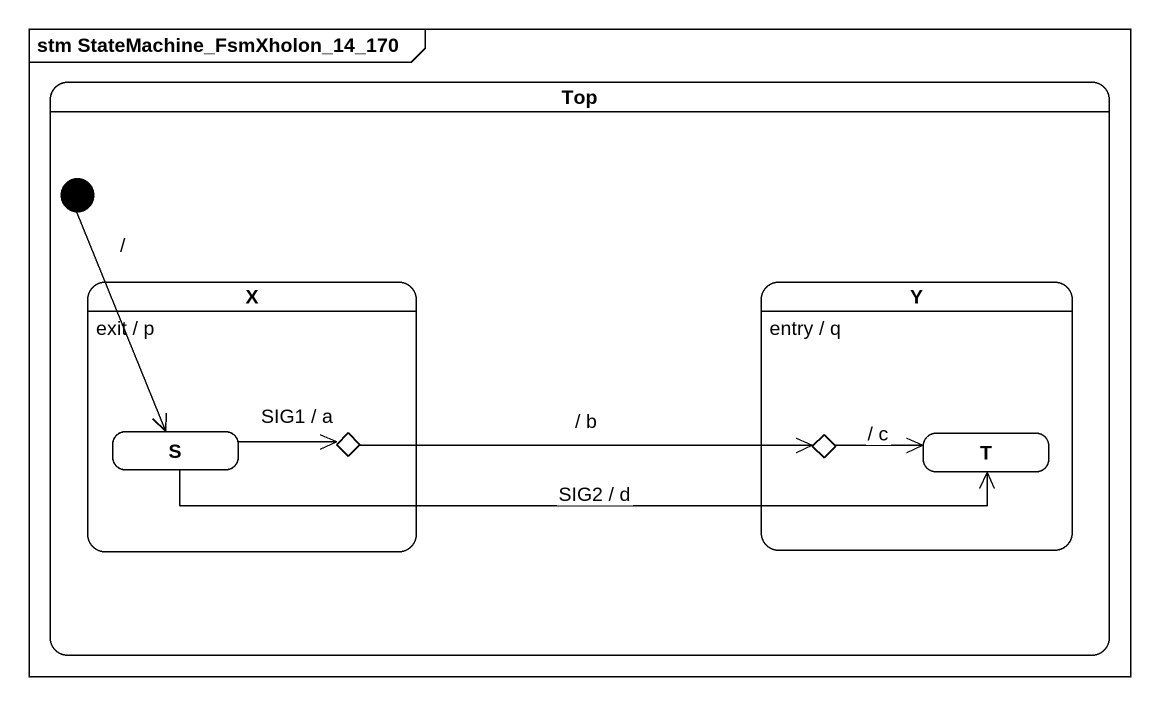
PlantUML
@startuml
mainframe stm StateMachine_FsmXholon_14_170
hide empty description
state "Top" as Top_ #FFFFFF {
  state initial1 <<start>>
  state "X" as X_ {
    state S #FFFFFF
    state choice1 <<choice>>
  }
  X_ : exit / p
  state Y {
    state choice2 <<choice>>
    state T #FFFFFF
  }
  Y : entry / q
}
initial1 --> S : /
S -right-> choice1 : SIG1 / a
S -right-> T : SIG2 / d
choice1 -right-> choice2 : / b
choice2 -right-> T : / c
@enduml
